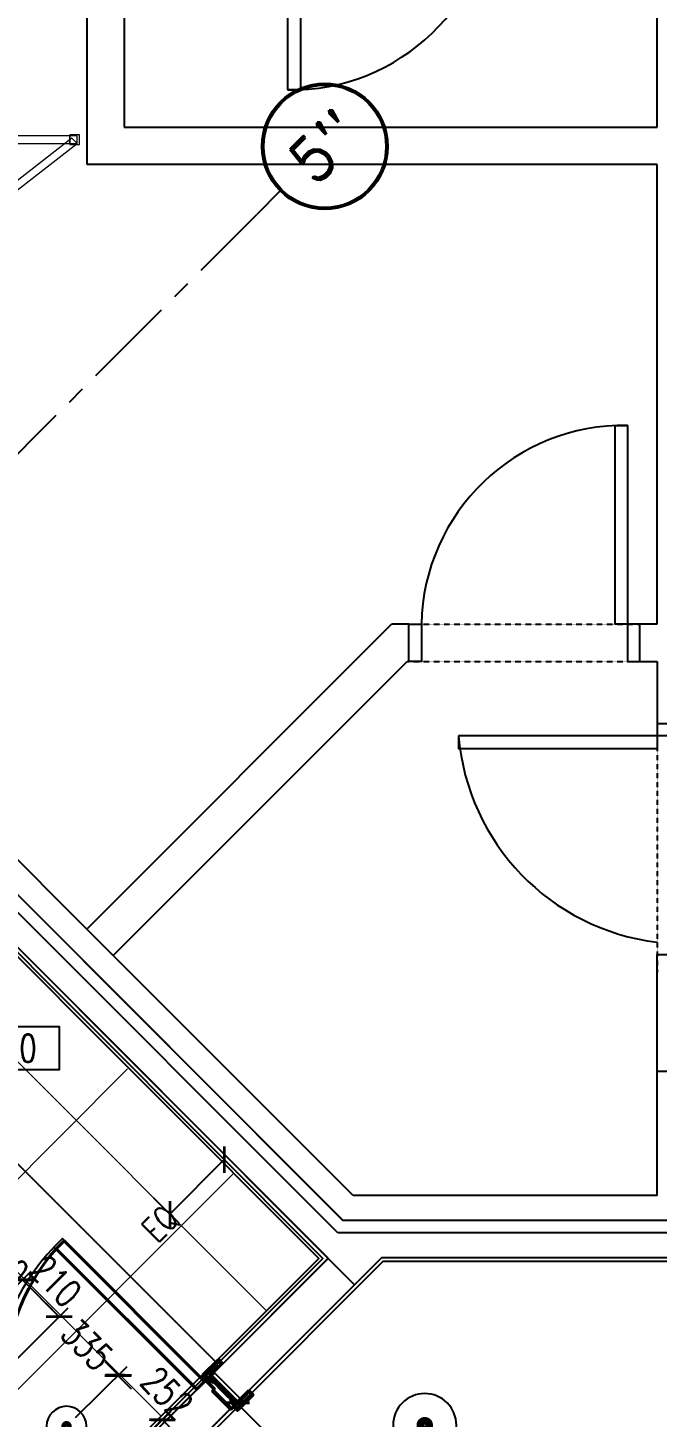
# Model space of a CAD drawing. Header units: millimetres. Extents: x 186805 to 449048, y 2167 to 51540.
# Drawn here: x 432589 to 435124, y 14990 to 20583 of the extents above; entities that cross this region are included whole.
import ezdxf
from ezdxf.enums import TextEntityAlignment as Align

# ---------------------------------------------------------------- set-up
doc = ezdxf.new("R2010")
doc.units = ezdxf.units.MM
for name, pattern in [('BC$0$XR-BAS2-BLOCK-B$1$CENTER', [2, 1.25, -0.25, 0.25, -0.25]), ('CENTER', [2, 1.25, -0.25, 0.25, -0.25]), ('HIDDEN', [0.375, 0.25, -0.125]), ('HIDDEN2', [0.1875, 0.125, -0.0625])]:
    doc.linetypes.add(name, pattern=pattern)
doc.layers.get('0').update_dxf_attribs({"linetype": 'CONTINUOUS'})
doc.layers.get('Defpoints').update_dxf_attribs({"linetype": 'CONTINUOUS'})
for name, color, linetype, lineweight in [('0-60x60-C', 3, 'CONTINUOUS', 13), ('1', 130, 'CONTINUOUS', 40), ('A-Door shower', 3, 'CONTINUOUS', 9), ('wall', 4, 'CONTINUOUS', 25)]:
    doc.layers.add(name, color=color, linetype=linetype, lineweight=lineweight)
for name, color, linetype in [('0TG-grid', 9, 'CENTER'), ('A-ABOVE DOOR', 1, 'HIDDEN2'), ('a-door', 4, 'CONTINUOUS'), ('a-wall', 140, 'CONTINUOUS'), ('BC$0$SHORE-AXE$0$A-SYMBOLS', 55, 'CONTINUOUS'), ('dimension', 7, 'CONTINUOUS'), ('E-ARMATUR', 2, 'CONTINUOUS'), ('MEP', 16, 'CONTINUOUS'), ('SHADOW LINE', 151, 'CONTINUOUS'), ('TEXT', 3, 'CONTINUOUS')]:
    doc.layers.add(name, color=color, linetype=linetype)
doc.layers.add('D-ACC-150MM THICK', color=97, linetype='CONTINUOUS', true_color=0x309d2a)
doc.styles.add('BC$0$SHORE-AXE$0$ROMAND', font='ROMAND')
doc.styles.add('ROMANS_075', font='romans.shx', dxfattribs={"width": 0.75})
doc.dimstyles.new('ARCH_1-50B$0', dxfattribs={"dimscale": 1000, "dimtxt": 0.11, "dimasz": 0.075, "dimexe": 0.05, "dimexo": 0.05, "dimgap": 0.055, "dimtad": 0, "dimdec": 0, "dimrnd": 1, "dimzin": 12, "dimdsep": 46, "dimtxsty": 'ROMANS_075', "dimblk1": 'ARCHTICK', "dimblk2": 'ARCHTICK', "dimsah": 1, "dimcen": 0.07, "dimclrd": 9, "dimclre": 9, "dimadec": 0, "dimazin": 0, "dimtfac": 1, "dimtdec": 0, "dimtofl": 0, "dimtmove": 0, "dimatfit": 3, "dimldrblk": 'ARCHTICK', "dimfxl": 0.05, "dimtolj": 1, "dimtzin": 12, "dimarcsym": 0})

# ---------------------------------------------------------------- blocks, each defined once
blk = doc.blocks.new('A$C7C4A1575')
at = {"layer": 'A-ABOVE DOOR', "color": 8}
for p, q in [((15577.5, 36468.1), (16305.8, 37196.4)), ((15683.6, 36362.1), (16411.9, 37090.4)), ((13898.6, 33750.1), (13898.6, 34750.1)), ((14898.6, 33500), (13968.6, 33500)), ((14898.6, 33350), (13968.6, 33350))]:
    blk.add_line(p, q, dxfattribs=at)
at = {"layer": 'a-door', "color": 8}
blk.add_line((14018.6, 33500), (13968.6, 33500), dxfattribs=at)
for points in [[(15577.5, 36468.1), (15612.8, 36503.5), (16293.7, 35822.7)], [(16293.7, 35822.7), (16329, 35858), (15754.3, 36432.8), (15718.9, 36397.4)], [(15683.6, 36362.1), (15718.9, 36397.4)], [(14698.6, 33800.1), (14698.6, 33850.1), (13898.6, 33850.1)], [(13898.6, 33750.1), (13898.6, 33850.1)], [(13748.6, 33750.1), (13748.6, 33800.1), (14698.6, 33800.1)], [(14018.6, 33350), (14068.6, 33350), (14068.6, 32550), (14018.6, 32550), (14018.6, 33500)], [(14898.6, 33350), (14848.6, 33350), (14848.6, 33500), (14898.6, 33500)], [(13968.6, 33350), (14018.6, 33350)], [(15385.9, 30400), (15335.9, 30400), (15335.9, 31200), (15385.9, 31200), (15385.9, 30250)]]:
    blk.add_lwpolyline(points, dxfattribs=at)
for centre, radius, start, end in [((15669.5, 36483.6), 909.1, 313.3623, 38.9442), ((13789.1, 33724), 912.7, 4.784, 83.1072), ((14032, 33366.7), 816.8, 269.0608, 358.8304), ((15372.5, 30383.3), 816.8, 89.0608, 178.8304)]:
    blk.add_arc(centre, radius, start, end, dxfattribs=at)
at = {"layer": 'A-Door shower', "color": 8}
for points in [[(16820.7, 31832.2), (16799.5, 31853.4), (16235.1, 31415), (16256.3, 31393.8)], [(16265.1, 31380), (16265.1, 31420), (16225.1, 31420), (16225.1, 31380)], [(16981.1, 31385), (16981.1, 31415), (16235.1, 31415), (16235.1, 31385)], [(17011.1, 31385), (17011.1, 31415), (16265.1, 31415), (16265.1, 31385)]]:
    blk.add_lwpolyline(points, close=True, dxfattribs=at)
at = {"layer": 'a-wall', "color": 8}
for p, q in [((15009.4, 35900), (15577.5, 36468.1)), ((15683.6, 36362.1), (15577.5, 36468.1)), ((15223.9, 35902.4), (15683.6, 36362.1)), ((15223.9, 35902.4), (16655.3, 34471.1)), ((13648.6, 35900), (15009.4, 35900)), ((13748.6, 35800), (15185, 35800)), ((15185, 35800), (17845.1, 33139.8)), ((13798.6, 35750), (15164.2, 35750)), ((17795.1, 33119.1), (15164.2, 35750)), ((13898.6, 35650), (13898.6, 34680.1)), ((13898.6, 35650), (15122.8, 35650)), ((15122.8, 35650), (16089.6, 34683.2)), ((13898.6, 34680.1), (13748.6, 34680.1)), ((16089.6, 34683.2), (14906.4, 33500)), ((16195.7, 34577.1), (14968.6, 33350)), ((16195.7, 34577.1), (17695.1, 33077.7)), ((13898.6, 33750.1), (13748.6, 33750.1)), ((13898.6, 33500), (13898.6, 33750.1)), ((13968.6, 33500), (13898.6, 33500)), ((13968.6, 33500), (13968.6, 33350)), ((14898.6, 33500), (14898.6, 33350)), ((14906.4, 33500), (14898.6, 33500)), ((13898.6, 33350), (13898.6, 31500)), ((13898.6, 33350), (13968.6, 33350)), ((14898.6, 33350), (14968.6, 33350)), ((13898.6, 31500), (16195.1, 31500)), ((16195.1, 31500), (16195.1, 30400)), ((13898.6, 31350), (13898.6, 30400)), ((16045.1, 31350), (13898.6, 31350)), ((16045.1, 30400), (16045.1, 31350))]:
    blk.add_line(p, q, dxfattribs=at)
blk = doc.blocks.new('A$C32DD6ECA')
at = {"layer": '0-60x60-C', "color": 16, "xscale": 0.0418312498368323, "yscale": 0.0418312498368323, "zscale": 0.0418312498368323, "rotation": 180}
blk.add_blockref('A$C7C4A1575', (4397.08, 2202.64), dxfattribs=at)
blk = doc.blocks.new('_ArchTick')
at = {"color": 0, "linetype": 'ByBlock', "const_width": 0.15}
blk.add_lwpolyline([(-0.5, -0.5), (0.5, 0.5)], dxfattribs=at)
blk = doc.blocks.new('*D252')
at = {"layer": 'Defpoints', "color": 0, "transparency": 16777216}
for p in [(-568914, -207501.3), (-569269.6, -207560), (-569121.2, -207708.5)]:
    blk.add_point(p, dxfattribs=at)
at = {"layer": 'MEP', "color": 9, "lineweight": -2, "transparency": 16777216}
for p, q in [((-569234.3, -207524.7), (-569027.1, -207317.5)), ((-569062.5, -207352.9), (-568914, -207501.3)), ((-569085.8, -207673.1), (-568878.7, -207466))]:
    blk.add_line(p, q, dxfattribs=at)
at = {"layer": 'MEP', "color": 9, "lineweight": -2, "transparency": 16777216, "xscale": 75, "yscale": 75, "zscale": 75}
for p, rotation in [((-569062.5, -207352.9), 135.0000000001797), ((-568914, -207501.3), 315.0000000001797)]:
    blk.add_blockref('_ArchTick', p, dxfattribs=dict(at, rotation=rotation))
at = {"layer": 'MEP', "color": 0, "transparency": 16777216, "insert": (-568928.8, -207357.9), "char_height": 110, "attachment_point": 5, "rotation": 315, "style": 'ROMANS_075'}
blk.add_mtext('\\A1;210', dxfattribs=at)
blk = doc.blocks.new('*D253')
at = {"layer": 'Defpoints', "color": 0, "transparency": 16777216}
for p in [(-569481.7, -207347.9), (-569062.5, -207352.9), (-569269.6, -207560)]:
    blk.add_point(p, dxfattribs=at)
at = {"layer": 'MEP', "color": 9, "lineweight": -2, "transparency": 16777216}
for p, q in [((-569446.4, -207312.6), (-569239.2, -207105.4)), ((-569274.6, -207140.8), (-569327.6, -207087.7)), ((-569234.3, -207524.7), (-569027.1, -207317.5)), ((-569062.5, -207352.9), (-569009.5, -207405.9))]:
    blk.add_line(p, q, dxfattribs=at)
at = {"layer": 'MEP', "color": 9, "lineweight": -2, "transparency": 16777216, "xscale": 75, "yscale": 75, "zscale": 75}
for p, rotation in [((-569274.6, -207140.8), 314.9999999997327), ((-569062.5, -207352.9), 134.9999999997327)]:
    blk.add_blockref('_ArchTick', p, dxfattribs=dict(at, rotation=rotation))
at = {"layer": 'MEP', "color": 0, "transparency": 16777216, "insert": (-569140.9, -207274.5), "char_height": 110, "attachment_point": 5, "rotation": 315, "style": 'ROMANS_075'}
blk.add_mtext('\\A1;300', dxfattribs=at)
blk = doc.blocks.new('*D256')
at = {"layer": 'Defpoints', "color": 0, "transparency": 16777216}
for p in [(-568884.6, -207942.3), (-568498.8, -207916.5), (-568707.5, -208122.1)]:
    blk.add_point(p, dxfattribs=at)
at = {"layer": 'MEP', "color": 9, "lineweight": -2, "transparency": 16777216}
for p, q in [((-568675.9, -207736.7), (-568728.6, -207683.3)), ((-568849, -207907.2), (-568640.3, -207701.6)), ((-568671.9, -208087), (-568463.2, -207881.5)), ((-568498.8, -207916.5), (-568446.2, -207970))]:
    blk.add_line(p, q, dxfattribs=at)
at = {"layer": 'MEP', "color": 9, "lineweight": -2, "transparency": 16777216, "xscale": 75, "yscale": 75, "zscale": 75}
for p, rotation in [((-568675.9, -207736.7), 314.5677388572266), ((-568498.8, -207916.5), 134.5677388572266)]:
    blk.add_blockref('_ArchTick', p, dxfattribs=dict(at, rotation=rotation))
at = {"layer": 'MEP', "color": 0, "transparency": 16777216, "insert": (-568479.8, -207806.9), "char_height": 110, "attachment_point": 5, "rotation": 314.5677, "style": 'ROMANS_075'}
blk.add_mtext('\\A1;252', dxfattribs=at)
blk = doc.blocks.new('*D257')
at = {"layer": 'Defpoints', "color": 0, "transparency": 16777216}
for p in [(-568914, -207501.3), (-568677.8, -207738.6), (-568677.8, -207738.6)]:
    blk.add_point(p, dxfattribs=at)
at = {"layer": 'MEP', "color": 9, "lineweight": -2, "transparency": 16777216}
for p, q in [((-568914, -207501.3), (-568966.9, -207448.2)), ((-568677.8, -207738.6), (-568624.9, -207791.8))]:
    blk.add_line(p, q, dxfattribs=at)
at = {"layer": 'MEP', "color": 9, "lineweight": -2, "transparency": 16777216, "xscale": 75, "yscale": 75, "zscale": 75}
for p, rotation in [((-568914, -207501.3), 314.864743293246), ((-568677.8, -207738.6), 134.864743293246)]:
    blk.add_blockref('_ArchTick', p, dxfattribs=dict(at, rotation=rotation))
at = {"layer": 'MEP', "color": 0, "transparency": 16777216, "insert": (-568802, -207613.9), "char_height": 110, "attachment_point": 5, "rotation": 314.8647, "style": 'ROMANS_075'}
blk.add_mtext('\\A1;335', dxfattribs=at)
blk = doc.blocks.new('BC$0$SHORE-AXE$0$A-SYM18')
at = {"color": 0, "linetype": 'ByBlock'}
blk.add_line((0, 266), (0, 0), dxfattribs=at)
for radius in [508, 500, 492]:
    blk.add_circle((0, 774), radius, dxfattribs=at)
at = {"color": 0, "linetype": 'ByBlock', "style": 'BC$0$SHORE-AXE$0$ROMAND'}
blk.add_attdef('AXE_NUMBER', text='', height=360, dxfattribs=at).set_placement((0, 774), align=Align.MIDDLE)
blk = doc.blocks.new('*D175')
at = {"layer": 'Defpoints', "color": 0, "transparency": 16777216}
for p in [(-568200, -207847.9), (-568396.4, -208044.3), (-567972.1, -208468.6)]:
    blk.add_point(p, dxfattribs=at)
at = {"layer": 'dimension', "color": 9, "lineweight": -2, "transparency": 16777216}
for p, q in [((-568361, -208009), (-568164.6, -207812.6)), ((-568200, -207847.9), (-568093.6, -207954.2)), ((-567775.7, -208272.2), (-567882, -208165.9)), ((-567936.8, -208433.3), (-567740.3, -208236.8))]:
    blk.add_line(p, q, dxfattribs=at)
at = {"layer": 'dimension', "color": 9, "lineweight": -2, "transparency": 16777216, "xscale": 75, "yscale": 75, "zscale": 75}
for p, rotation in [((-568200, -207847.9), 135.0000000012401), ((-567775.7, -208272.2), 315.00000000124)]:
    blk.add_blockref('_ArchTick', p, dxfattribs=dict(at, rotation=rotation))
at = {"layer": 'dimension', "color": 0, "transparency": 16777216, "insert": (-567987.8, -208060), "char_height": 100, "attachment_point": 5, "rotation": 315, "style": 'ROMANS_075'}
blk.add_mtext('\\A1;600', dxfattribs=at)
blk = doc.blocks.new('F33')
at = {"layer": 'E-ARMATUR', "color": 16, "const_width": 31.1}
blk.add_lwpolyline([(-17.7, 0, 1), (17.7, 0, 1)], format="xyb", close=True, dxfattribs=at)
at = {"layer": 'E-ARMATUR', "color": 16}
blk.add_circle((0, 0), 127.5, dxfattribs=at)
blk = doc.blocks.new('*D214')
at = {"layer": 'Defpoints', "color": 0, "transparency": 16777216}
for p in [(-568350.2, -206768.3), (-568249.1, -206869.3), (-568569.4, -206987.5)]:
    blk.add_point(p, dxfattribs=at)
at = {"layer": 'dimension', "color": 9, "lineweight": -2, "transparency": 16777216}
for p, q in [((-568314.8, -206803.6), (-568213.8, -206904.7)), ((-568468.3, -207088.5), (-568249.1, -206869.3)), ((-568534, -207022.8), (-568433, -207123.9))]:
    blk.add_line(p, q, dxfattribs=at)
at = {"layer": 'dimension', "color": 9, "lineweight": -2, "transparency": 16777216, "xscale": 75, "yscale": 75, "zscale": 75}
for p, rotation in [((-568249.1, -206869.3), 44.99999999996198), ((-568468.3, -207088.5), 224.999999999962)]:
    blk.add_blockref('_ArchTick', p, dxfattribs=dict(at, rotation=rotation))
at = {"layer": 'dimension', "color": 0, "transparency": 16777216, "insert": (-568504.6, -207130.3), "char_height": 100, "attachment_point": 5, "rotation": 45, "style": 'ROMANS_075'}
blk.add_mtext('\\A1;EQ', dxfattribs=at)
blk = doc.blocks.new('A$C35C014DB')
at = {"color": 2, "linetype": 'HIDDEN', "ltscale": 0.25}
blk.add_line((13435.8, 12329.7), (12458.4, 13307.1), dxfattribs=at)
at = {"color": 9}
for points in [[(12157.3, 11034.3), (13868.5, 12745.5), (12458.4, 14155.7), (10747.2, 12444.5)], [(18256.7, 7480.6), (21664.9, 10888.8), (19320.8, 13232.9), (15480.1, 13232.9), (15480.1, 12732.9), (14110.5, 12732.9), (12284.6, 10907), (13111.9, 10079.7), (14695.2, 11662.9), (15134.9, 11662.9), (18065.7, 8732.2), (17535.4, 8201.8)]]:
    blk.add_lwpolyline(points, close=True, dxfattribs=at)
at = {"layer": '0-60x60-C', "color": 1}
for p, q in [((12247.7, 13928), (13640.8, 12534.8)), ((11387.6, 11814.3), (13081.8, 13508.5)), ((11823.4, 13503.7), (13216.6, 12110.5)), ((11811.8, 11390), (13506, 13084.2))]:
    blk.add_line(p, q, dxfattribs=at)
at = {"layer": '0TG-grid', "linetype": 'BC$0$XR-BAS2-BLOCK-B$1$CENTER', "ltscale": 300}
blk.add_line((4468.1, 7812.9), (13602.6, 16947.4), dxfattribs=at)
at = {"layer": '1', "color": 8}
for p, q in [((12826.2, 12816), (12794.4, 12784.1)), ((13391.9, 12250.3), (12826.2, 12816)), ((12794.4, 12784.1), (13360.1, 12218.5)), ((13385.2, 12276.3), (13446, 12337.2)), ((13392.7, 12277.4), (13445, 12329.7)), ((13449.9, 12313.5), (13410.3, 12273.9)), ((13447.8, 12329.7), (13459.1, 12318.4)), ((13448.9, 12337.2), (13465.1, 12320.9)), ((13452, 12311.3), (13449.9, 12313.5)), ((13459.1, 12318.4), (13452, 12311.3)), ((13360.1, 12218.5), (13391.9, 12250.3)), ((13399.7, 12259), (13385.2, 12273.5)), ((13391.2, 12276), (13392.7, 12277.4)), ((13418.1, 12246.3), (13391.2, 12273.2)), ((13405.4, 12264.7), (13392.7, 12277.4)), ((13392.7, 12277.4), (13420.9, 12249.1)), ((13402.6, 12261.9), (13398.3, 12257.6)), ((13398.3, 12254.8), (13430.8, 12222.3)), ((13419.5, 12244.9), (13402.6, 12261.9)), ((13412.5, 12271.8), (13405.4, 12264.7)), ((13408.9, 12268.2), (13405.4, 12264.7)), ((13405.4, 12264.7), (13422.3, 12247.7)), ((13433.7, 12243.5), (13408.9, 12268.2)), ((13410.3, 12273.9), (13412.5, 12271.8)), ((13417.8, 12273.5), (13430.5, 12286.2)), ((13523.8, 12167.5), (13417.8, 12273.5)), ((13420.9, 12249.1), (13418.1, 12246.3)), ((13422.3, 12247.7), (13419.5, 12244.9)), ((13430.5, 12260.8), (13423.4, 12253.7)), ((13423.4, 12253.7), (13504, 12173.1)), ((13428.1, 12216.7), (13424.5, 12213.1)), ((13424.5, 12210.2), (13495.9, 12138.8)), ((13428.1, 12216.7), (13429.5, 12215.3)), ((13429.5, 12215.3), (13430.2, 12214.6)), ((13430.8, 12219.4), (13429.6, 12218.2)), ((13429.6, 12218.2), (13430.3, 12217.5)), ((13430.2, 12214.6), (13431.7, 12216)), ((13430.3, 12217.5), (13431.7, 12216)), ((13461.9, 12215.2), (13437.2, 12239.9)), ((13461.9, 12215.2), (13465.5, 12211.6)), ((13490.2, 12186.9), (13465.5, 12211.6)), ((13570.5, 12214.1), (13516.7, 12160.4)), ((13563.8, 12199.6), (13524.2, 12160)), ((13525.9, 12134.2), (13586.8, 12195)), ((13527.7, 12142.3), (13580, 12194.7)), ((13568.7, 12208.8), (13561.6, 12201.7)), ((13561.6, 12201.7), (13563.8, 12199.6)), ((13580, 12197.5), (13568.7, 12208.8)), ((13586.8, 12197.9), (13570.5, 12214.1)), ((13518.5, 12158.6), (13493.8, 12183.4)), ((13495.2, 12169.2), (13498, 12172)), ((13512.2, 12152.2), (13495.2, 12169.2)), ((13499.4, 12170.6), (13496.6, 12167.8)), ((13496.6, 12167.8), (13523.5, 12140.9)), ((13498, 12172), (13515, 12155.1)), ((13498.7, 12138.8), (13512.2, 12152.2)), ((13527.7, 12142.3), (13499.4, 12170.6)), ((13511.1, 12180.2), (13504, 12173.1)), ((13508.6, 12148.7), (13523.1, 12134.2)), ((13522.1, 12162.1), (13515, 12155.1)), ((13515, 12155.1), (13518.5, 12158.6)), ((13515, 12155.1), (13527.7, 12142.3)), ((13524.2, 12160), (13522.1, 12162.1)), ((13536.5, 12180.2), (13523.8, 12167.5)), ((13526.3, 12140.9), (13527.7, 12142.3))]:
    blk.add_line(p, q, dxfattribs=at)
for centre, radius, start, end in [((13388.6, 12252.9), 796.8, 138.2043, 225.4317), ((13446.4, 12328.3), 2, 45, 135), ((13447.5, 12335.7), 2, 45, 135), ((13386.6, 12274.9), 2, 135, 225), ((13392.7, 12274.6), 2, 135, 225), ((13399.7, 12256.2), 2, 135, 225), ((13425.9, 12211.6), 2, 135, 225), ((13429.4, 12220.8), 2, 315, 45), ((13578.6, 12196.1), 2, 315, 45), ((13585.3, 12196.4), 2, 315, 45), ((13497.3, 12140.2), 2, 225, 315), ((13524.9, 12142.3), 2, 225, 315), ((13524.5, 12135.6), 2, 225, 315)]:
    blk.add_arc(centre, radius, start, end, dxfattribs=at)
at = {"layer": 'A-ABOVE DOOR'}
for p, q in [((13430.1, 12285.9), (12701.8, 11557.6)), ((13536.2, 12179.8), (12807.9, 11451.5))]:
    blk.add_line(p, q, dxfattribs=at)
at = {"layer": 'D-ACC-150MM THICK'}
for p, q in [((13024.1, 13964.7), (12918, 14070.8)), ((13887.3, 12747.9), (13995.8, 12639.4))]:
    blk.add_line(p, q, dxfattribs=at)
at = {"layer": 'MEP'}
blk.add_lwpolyline([(13097.1, 12520, 0, 0, 0), (12996.3, 12419.2, 43.3, 0, 0), (12935, 12357.9, 0, 0, 0)], format="xyseb", dxfattribs=at)
at = {"layer": 'SHADOW LINE'}
blk.add_lwpolyline([(12157.3, 11051.3), (13851.6, 12745.5), (12458.4, 14138.7), (10764.1, 12444.5)], close=True, dxfattribs=at)
at = {"layer": 'TEXT', "color": 4}
blk.add_lwpolyline([(12055.5, 13505.3), (12808, 13505.3), (12808, 13677), (12055.5, 13677)], close=True, dxfattribs=at)
at = {"layer": 'wall'}
for p, q in [((12918, 14070.8), (11418.6, 15570.2)), ((13928.7, 12847.9), (11268.6, 15508.1)), ((11318.6, 15528.8), (13949.4, 12897.9)), ((13889.7, 12745.5), (12458.4, 14176.9)), ((13990.9, 12997.9), (13024.1, 13964.7)), ((15215.1, 12997.9), (15215.1, 13497.9)), ((19557.6, 13497.9), (15215.1, 13497.9)), ((15215.1, 12997.9), (13990.9, 12997.9)), ((15315.1, 12897.9), (13949.4, 12897.9)), ((15365.1, 12847.9), (13928.7, 12847.9)), ((13889.7, 12745.5), (13430.1, 12285.9)), ((14104.3, 12747.9), (13536.2, 12179.8)), ((15465.1, 12747.9), (14104.3, 12747.9)), ((13430.1, 12285.9), (13536.2, 12179.8))]:
    blk.add_line(p, q, dxfattribs=at)
at = {"layer": 'BC$0$SHORE-AXE$0$A-SYMBOLS'}
ref = blk.add_blockref('BC$0$SHORE-AXE$0$A-SYM18', (13602.6, 16947.4), dxfattribs=dict(at, xscale=0.5000000000039431, yscale=0.5000000000039431, zscale=0.5000000000039431, rotation=315))
ref.add_attrib('AXE_NUMBER', '5"', dxfattribs={"layer": '0', "color": 3, "linetype": 'ByBlock', "height": 180, "rotation": 45, "style": 'BC$0$SHORE-AXE$0$ROMAND'}).set_placement((13876, 17220.9), align=Align.MIDDLE)
at = {"layer": 'MEP', "xscale": -1, "rotation": 180}
blk.add_blockref('F33', (14278.7, 12073.8), dxfattribs=at)
at = {"layer": 'MEP', "xscale": -0.6300090355798602, "yscale": 0.6300090354343411, "zscale": 0.6300090354375432, "rotation": 180}
blk.add_blockref('F33', (12835.8, 12069.7), dxfattribs=at)
at = {"layer": 'TEXT', "color": 2, "linetype": 'Continuous', "insert": (12069, 13590.8), "char_height": 110, "attachment_point": 4, "style": 'ROMANS_075'}
blk.add_mtext('FCH +2600', dxfattribs=at)
at = {"layer": 'dimension'}
dim = blk.add_linear_dim(base=(13471.3, 13142.7), p1=(13151.1, 13024.6), p2=(13370.3, 13243.8), angle=45, text='EQ', dimstyle='ARCH_1-50B$0', override={"dimtxt": 0.1, "dimtmove": 2}, dxfattribs=at)
dim.commit()
dim.dimension.update_dxf_attribs({"geometry": '*D214', "text_midpoint": (13215.8, 12881.7), "dimtype": 129, "insert": (581720.5, 220012)})
dim = blk.add_aligned_dim(p1=(13748.3, 11543.4), p2=(13324.1, 11967.7), distance=-277.8, dimstyle='ARCH_1-50B$0', override={"dimtxt": 0.1, "dimtmove": 2}, dxfattribs=at)
dim.commit()
dim.dimension.update_dxf_attribs({"geometry": '*D175', "text_midpoint": (13732.6, 11952), "insert": (581720.5, 220012)})
at = {"layer": 'MEP', "color": 2}
for base, p1, p2, angle, picture, middle in [((12658, 12659.2), (12238.7, 12664.1), (12450.8, 12452), 315, '*D253', (12579.6, 12737.5)), ((12806.4, 12510.7), (12450.8, 12452), (12599.3, 12303.6), 315, '*D252', (12791.6, 12654.1)), ((13221.6, 12095.5), (12835.8, 12069.7), (13012.9, 11889.9), 314.5677, '*D256', (13240.6, 12205.1))]:
    dim = blk.add_linear_dim(base=base, p1=p1, p2=p2, angle=angle, dimstyle='ARCH_1-50B$0', override={"dimtmove": 2}, dxfattribs=at)
    dim.commit()
    dim.dimension.update_dxf_attribs({"geometry": picture, "text_midpoint": middle, "dimtype": 129, "insert": (581720.5, 220012)})
dim = blk.add_linear_dim(base=(13042.6, 12273.4), p1=(12806.4, 12510.7), p2=(13042.6, 12273.4), angle=314.8647, dimstyle='ARCH_1-50B$0', dxfattribs=at)
dim.commit()
dim.dimension.update_dxf_attribs({"geometry": '*D257', "text_midpoint": (12918.5, 12398.1), "dimtype": 129, "insert": (581720.5, 220012)})

msp = doc.modelspace()

# ---------------------------------------------------------------- block references
at = {"linetype": 'ByBlock'}
msp.add_blockref('A$C35C014DB', (419909.3, 2884.3), dxfattribs=at)
at = {"layer": '0-60x60-C', "color": 16, "xscale": 23.90557308239969, "yscale": 23.90557308239969, "zscale": 23.90557308239969}
msp.add_blockref('A$C32DD6ECA', (343908.2, -1123), dxfattribs=at)

doc.saveas('drawing.dxf')
